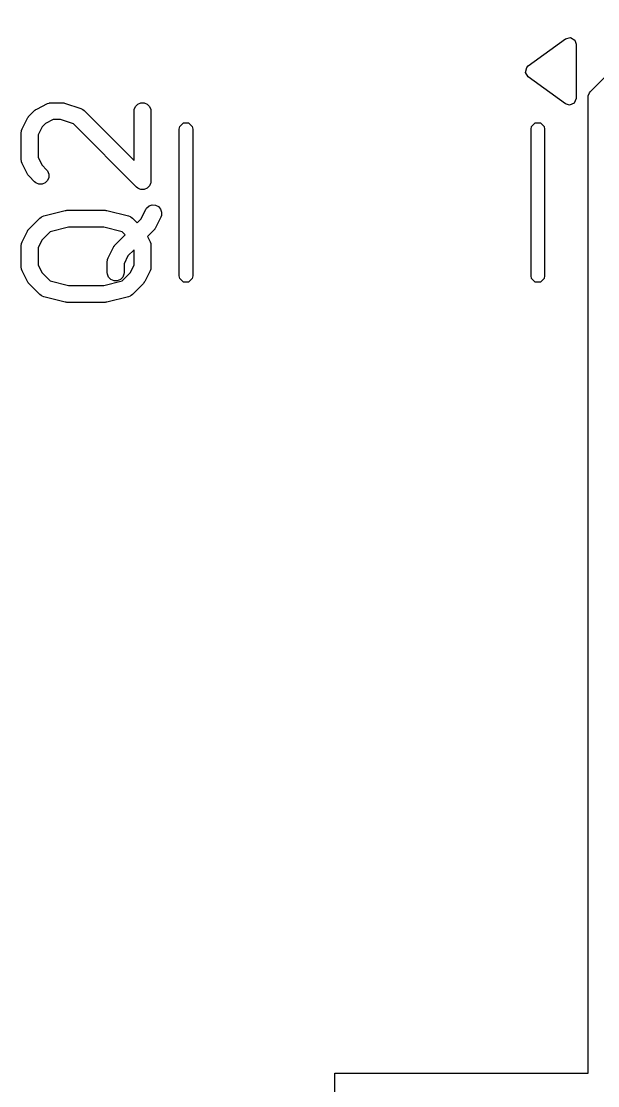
# Model space of a CAD drawing. Extents: x 34.8 to 94.5, y -157.8 to -74.1.
# Drawn here: x 75.48 to 80.59, y -113.32 to -103.89 of the extents above; entities that cross this region are included whole.
import ezdxf

# ---------------------------------------------------------------- set-up
doc = ezdxf.new("R2010")
doc.units = 0
doc.layers.add('BLACK', color=7, linetype='CONTINUOUS')

msp = doc.modelspace()

# ---------------------------------------------------------------- linework, layer by layer
at = {"layer": 'BLACK', "linetype": 'CONTINUOUS'}
for p, q in [((80.526967, -104.516967), (82.53, -102.513934)), ((79.97471, -104.288976), (80.30471, -104.048976)), ((80.30471, -104.048976), (80.349358, -104.038234)), ((80.349358, -104.038234), (80.388524, -104.06221)), ((80.388524, -104.06221), (80.4, -104.0975)), ((80.4, -104.0975), (80.4, -104.5775)), ((79.961476, -104.30221), (79.97471, -104.288976)), ((79.950734, -104.346858), (79.961476, -104.30221)), ((79.97471, -104.386024), (79.950734, -104.346858)), ((80.30471, -104.626024), (79.97471, -104.386024)), ((80.4, -104.5775), (80.382426, -104.619926)), ((80.505, -104.57), (80.506441, -104.555368)), ((80.505, -113.212808), (80.505, -104.57)), ((80.506441, -104.555368), (80.51764, -104.528332)), ((80.51764, -104.528332), (80.526967, -104.516967)), ((75.610216, -104.674977), (75.616516, -104.671013)), ((75.616516, -104.671013), (75.711754, -104.623394)), ((75.711754, -104.623394), (75.725485, -104.618139)), ((75.725485, -104.618139), (75.728174, -104.617947)), ((75.728174, -104.617947), (75.730663, -104.616917)), ((75.730663, -104.616917), (75.745295, -104.615476)), ((75.745295, -104.615476), (75.840533, -104.615476)), ((75.840533, -104.615476), (75.847938, -104.616205)), ((75.847938, -104.616205), (75.849913, -104.616065)), ((75.849913, -104.616065), (75.85251, -104.616655)), ((75.85251, -104.616655), (75.855165, -104.616917)), ((75.855165, -104.616917), (75.856996, -104.617675)), ((75.856996, -104.617675), (75.86425, -104.619325)), ((75.86425, -104.619325), (76.007107, -104.666944)), ((76.007107, -104.666944), (76.020532, -104.672938)), ((76.020532, -104.672938), (76.022567, -104.674703)), ((76.48126, -104.675844), (76.492459, -104.648808)), ((76.492459, -104.648808), (76.513151, -104.628116)), ((76.513151, -104.628116), (76.540187, -104.616917)), ((76.540187, -104.616917), (76.569451, -104.616917)), ((76.569451, -104.616917), (76.596487, -104.628116)), ((76.596487, -104.628116), (76.617179, -104.648808)), ((76.617179, -104.648808), (76.628378, -104.675844)), ((80.34, -104.6375), (80.30471, -104.626024)), ((80.382426, -104.619926), (80.34, -104.6375)), ((75.487737, -104.847411), (75.535356, -104.752173)), ((75.535356, -104.752173), (75.53932, -104.745873)), ((75.53932, -104.745873), (75.540078, -104.744046)), ((75.540078, -104.744046), (75.541766, -104.741989)), ((75.541766, -104.741989), (75.543188, -104.73973)), ((75.543188, -104.73973), (75.544686, -104.73843)), ((75.544686, -104.73843), (75.549405, -104.732681)), ((75.549405, -104.732681), (75.597024, -104.685062)), ((75.597024, -104.685062), (75.602773, -104.680343)), ((75.602773, -104.680343), (75.604073, -104.678845)), ((75.604073, -104.678845), (75.606332, -104.677423)), ((75.606332, -104.677423), (75.608389, -104.675735)), ((75.608389, -104.675735), (75.610216, -104.674977)), ((75.763, -104.765476), (75.694484, -104.799734)), ((75.828363, -104.765476), (75.763, -104.765476)), ((75.942876, -104.803647), (75.828363, -104.765476)), ((76.022567, -104.674703), (76.025058, -104.675735)), ((76.025058, -104.675735), (76.036423, -104.685062)), ((76.036423, -104.685062), (76.479819, -105.128457)), ((76.479819, -104.690476), (76.48126, -104.675844)), ((76.479819, -105.128457), (76.479819, -104.690476)), ((76.628378, -104.675844), (76.629819, -104.690476)), ((76.629819, -104.690476), (76.629819, -105.309523)), ((75.482291, -104.86383), (75.482482, -104.861143)), ((75.482482, -104.861143), (75.487737, -104.847411)), ((75.664077, -104.830141), (75.629819, -104.898657)), ((75.694484, -104.799734), (75.664077, -104.830141)), ((76.501786, -105.362556), (75.942876, -104.803647)), ((76.88, -104.85), (76.884567, -104.827039)), ((76.88, -105.5), (76.88, -104.85)), ((76.884567, -104.827039), (76.917039, -104.794567)), ((76.917039, -104.794567), (76.962961, -104.794567)), ((76.962961, -104.794567), (76.995433, -104.827039)), ((76.995433, -104.827039), (77, -104.85)), ((77, -104.85), (77, -105.5)), ((80, -104.85), (80.004567, -104.827039)), ((80, -105.5), (80, -104.85)), ((80.004567, -104.827039), (80.037039, -104.794567)), ((80.037039, -104.794567), (80.082961, -104.794567)), ((80.082961, -104.794567), (80.115433, -104.827039)), ((80.115433, -104.827039), (80.12, -104.85)), ((80.12, -104.85), (80.12, -105.5)), ((75.479819, -104.880952), (75.48126, -104.86632)), ((75.479819, -105.119047), (75.479819, -104.880952)), ((75.48126, -104.86632), (75.482291, -104.86383)), ((75.629819, -104.898657), (75.629819, -105.101342)), ((75.48126, -105.133679), (75.479819, -105.119047)), ((75.482291, -105.136168), (75.48126, -105.133679)), ((75.482482, -105.138856), (75.482291, -105.136168)), ((75.487737, -105.152588), (75.482482, -105.138856)), ((75.629819, -105.101342), (75.664077, -105.169858)), ((75.535356, -105.247826), (75.487737, -105.152588)), ((75.664077, -105.169858), (75.70309, -105.208871)), ((75.70309, -105.208871), (75.712417, -105.220236)), ((75.712417, -105.220236), (75.723616, -105.247272)), ((75.53932, -105.254125), (75.535356, -105.247826)), ((75.540078, -105.255953), (75.53932, -105.254125)), ((75.541766, -105.258009), (75.540078, -105.255953)), ((75.543188, -105.260269), (75.541766, -105.258009)), ((75.544686, -105.261568), (75.543188, -105.260269)), ((75.549405, -105.267318), (75.544686, -105.261568)), ((75.597024, -105.314937), (75.549405, -105.267318)), ((75.608389, -105.324264), (75.597024, -105.314937)), ((75.635425, -105.335463), (75.608389, -105.324264)), ((75.691724, -105.324264), (75.664688, -105.335463)), ((75.712417, -105.303571), (75.691724, -105.324264)), ((75.723616, -105.276535), (75.712417, -105.303571)), ((75.723616, -105.247272), (75.723616, -105.276535)), ((76.625098, -105.332073), (76.61718, -105.351191)), ((76.628378, -105.324155), (76.625098, -105.332073)), ((76.629819, -105.309523), (76.628378, -105.324155)), ((75.664688, -105.335463), (75.635425, -105.335463)), ((76.513151, -105.371884), (76.501786, -105.362556)), ((76.532268, -105.379802), (76.513151, -105.371884)), ((76.540187, -105.383082), (76.532268, -105.379802)), ((76.540188, -105.383082), (76.540187, -105.383082)), ((76.569451, -105.383082), (76.540188, -105.383082)), ((76.596487, -105.371883), (76.569451, -105.383082)), ((76.61718, -105.351191), (76.596487, -105.371883)), ((76.612915, -105.530081), (76.640676, -105.520827)), ((76.640676, -105.520827), (76.669866, -105.522901)), ((76.88, -106.15), (76.88, -105.5)), ((77, -105.5), (77, -106.15)), ((80, -106.15), (80, -105.5)), ((80.12, -105.5), (80.12, -106.15)), ((75.679486, -105.617715), (75.869962, -105.570096)), ((75.869962, -105.570096), (75.872498, -105.56972)), ((75.872498, -105.56972), (75.87352, -105.569298)), ((75.87352, -105.569298), (75.879032, -105.568755)), ((75.879032, -105.568755), (75.884506, -105.567946)), ((75.884506, -105.567946), (75.885598, -105.568108)), ((75.885598, -105.568108), (75.888152, -105.567857)), ((75.888152, -105.567857), (76.221485, -105.567857)), ((76.221485, -105.567857), (76.224038, -105.568108)), ((76.224038, -105.568108), (76.225131, -105.567946)), ((76.225131, -105.567946), (76.230604, -105.568755)), ((76.230604, -105.568755), (76.236117, -105.569298)), ((76.236117, -105.569298), (76.237138, -105.56972)), ((76.237138, -105.56972), (76.239675, -105.570096)), ((76.239675, -105.570096), (76.430151, -105.617715)), ((76.540799, -105.646049), (76.582975, -105.561697)), ((76.582975, -105.561697), (76.590807, -105.549254)), ((76.590807, -105.549254), (76.612915, -105.530081)), ((76.669866, -105.522901), (76.696041, -105.535989)), ((76.696041, -105.535989), (76.715214, -105.558096)), ((76.715214, -105.558096), (76.724468, -105.585858)), ((76.722394, -105.615048), (76.717139, -105.628779)), ((76.724468, -105.585858), (76.722394, -105.615048)), ((75.549405, -105.732681), (75.644643, -105.637443)), ((75.644643, -105.637443), (75.656008, -105.628115)), ((75.656008, -105.628115), (75.661161, -105.62598)), ((75.661161, -105.62598), (75.66564, -105.622662)), ((75.66564, -105.622662), (75.679486, -105.617715)), ((76.430151, -105.617715), (76.443997, -105.622662)), ((76.443997, -105.622662), (76.448476, -105.625981)), ((76.448476, -105.625981), (76.453628, -105.628115)), ((76.453628, -105.628115), (76.464994, -105.637443)), ((76.464994, -105.637443), (76.507199, -105.679648)), ((76.507199, -105.679648), (76.540799, -105.646049)), ((76.717139, -105.628779), (76.66952, -105.724017)), ((75.487737, -105.847411), (75.535356, -105.752173)), ((75.535356, -105.752173), (75.53932, -105.745873)), ((75.53932, -105.745873), (75.540078, -105.744046)), ((75.540078, -105.744046), (75.541766, -105.741989)), ((75.541766, -105.741989), (75.543188, -105.73973)), ((75.543188, -105.73973), (75.544686, -105.73843)), ((75.544686, -105.73843), (75.549405, -105.732681)), ((75.736019, -105.758198), (75.664077, -105.830141)), ((75.897386, -105.717857), (75.736019, -105.758198)), ((76.212251, -105.717857), (75.897386, -105.717857)), ((76.373617, -105.758198), (76.212251, -105.717857)), ((76.311309, -105.875538), (76.401133, -105.785714)), ((76.401133, -105.785714), (76.373617, -105.758198)), ((76.655471, -105.743509), (76.598457, -105.800523)), ((76.598457, -105.800523), (76.621901, -105.847411)), ((76.660191, -105.737758), (76.655471, -105.743509)), ((76.661688, -105.73646), (76.660191, -105.737758)), ((76.663107, -105.734205), (76.661688, -105.73646)), ((76.664799, -105.732144), (76.663107, -105.734205)), ((76.665557, -105.730311), (76.664799, -105.732144)), ((76.66952, -105.724017), (76.665557, -105.730311)), ((75.479819, -105.880952), (75.48126, -105.86632)), ((75.479819, -106.071428), (75.479819, -105.880952)), ((75.48126, -105.86632), (75.482291, -105.86383)), ((75.482291, -105.86383), (75.482482, -105.861143)), ((75.482482, -105.861143), (75.487737, -105.847411)), ((75.664077, -105.830141), (75.629819, -105.898657)), ((75.629819, -105.898657), (75.629819, -106.053723)), ((76.249641, -105.990268), (76.29726, -105.89503)), ((76.29726, -105.89503), (76.301224, -105.88873)), ((76.301224, -105.88873), (76.301982, -105.886903)), ((76.301982, -105.886903), (76.30367, -105.884846)), ((76.30367, -105.884846), (76.305092, -105.882587)), ((76.305092, -105.882587), (76.30659, -105.881287)), ((76.30659, -105.881287), (76.311309, -105.875538)), ((76.621901, -105.847411), (76.627156, -105.861142)), ((76.627156, -105.861142), (76.627347, -105.863831)), ((76.627347, -105.863831), (76.628378, -105.86632)), ((76.628378, -105.86632), (76.629819, -105.880952)), ((76.629819, -105.880952), (76.629819, -106.071428)), ((76.244386, -106.004), (76.249641, -105.990268)), ((76.42598, -105.972998), (76.391723, -106.041514)), ((76.479819, -105.91916), (76.42598, -105.972998)), ((76.479819, -106.053723), (76.479819, -105.91916)), ((75.48126, -106.08606), (75.479819, -106.071428)), ((75.482291, -106.088549), (75.48126, -106.08606)), ((75.629819, -106.053723), (75.664077, -106.122239)), ((76.241723, -106.023809), (76.243164, -106.009177)), ((76.241723, -106.119047), (76.241723, -106.023809)), ((76.243164, -106.009177), (76.244195, -106.006687)), ((76.244195, -106.006687), (76.244386, -106.004)), ((76.391723, -106.041514), (76.391723, -106.119047)), ((76.445561, -106.122238), (76.479819, -106.053723)), ((76.628378, -106.08606), (76.627347, -106.088548)), ((76.629819, -106.071428), (76.628378, -106.08606)), ((75.482482, -106.091237), (75.482291, -106.088549)), ((75.487737, -106.104969), (75.482482, -106.091237)), ((75.535356, -106.200207), (75.487737, -106.104969)), ((75.664077, -106.122239), (75.736019, -106.194181)), ((76.243164, -106.133679), (76.241723, -106.119047)), ((76.254363, -106.160715), (76.243164, -106.133679)), ((76.275055, -106.181407), (76.254363, -106.160715)), ((76.302091, -106.192606), (76.275055, -106.181407)), ((76.358391, -106.181407), (76.331355, -106.192606)), ((76.379083, -106.160715), (76.358391, -106.181407)), ((76.373617, -106.194181), (76.445561, -106.122238)), ((76.390282, -106.133679), (76.379083, -106.160715)), ((76.391723, -106.119047), (76.390282, -106.133679)), ((76.621901, -106.104969), (76.574282, -106.200207)), ((76.627156, -106.091238), (76.621901, -106.104969)), ((76.627347, -106.088548), (76.627156, -106.091238)), ((76.884567, -106.172961), (76.88, -106.15)), ((76.917039, -106.205433), (76.884567, -106.172961)), ((76.995433, -106.172961), (76.962961, -106.205433)), ((77, -106.15), (76.995433, -106.172961)), ((80.004567, -106.172961), (80, -106.15)), ((80.037039, -106.205433), (80.004567, -106.172961)), ((80.115433, -106.172961), (80.082961, -106.205433)), ((80.12, -106.15), (80.115433, -106.172961)), ((75.53932, -106.206506), (75.535356, -106.200207)), ((75.540078, -106.208334), (75.53932, -106.206506)), ((75.541766, -106.21039), (75.540078, -106.208334)), ((75.543188, -106.21265), (75.541766, -106.21039)), ((75.544686, -106.213949), (75.543188, -106.21265)), ((75.549405, -106.219699), (75.544686, -106.213949)), ((75.644643, -106.314937), (75.549405, -106.219699)), ((75.736019, -106.194181), (75.897386, -106.234523)), ((75.897386, -106.234523), (76.212251, -106.234523)), ((76.212251, -106.234523), (76.373617, -106.194181)), ((76.331355, -106.192606), (76.302091, -106.192606)), ((76.560233, -106.219699), (76.464994, -106.314937)), ((76.564953, -106.213948), (76.560233, -106.219699)), ((76.56645, -106.21265), (76.564953, -106.213948)), ((76.567869, -106.210395), (76.56645, -106.21265)), ((76.569561, -106.208334), (76.567869, -106.210395)), ((76.570319, -106.206501), (76.569561, -106.208334)), ((76.574282, -106.200207), (76.570319, -106.206501)), ((76.962961, -106.205433), (76.917039, -106.205433)), ((80.082961, -106.205433), (80.037039, -106.205433)), ((75.656008, -106.324265), (75.644643, -106.314937)), ((75.661161, -106.326399), (75.656008, -106.324265)), ((75.66564, -106.329718), (75.661161, -106.326399)), ((75.679486, -106.334665), (75.66564, -106.329718)), ((75.869962, -106.382284), (75.679486, -106.334665)), ((76.430151, -106.334665), (76.239675, -106.382284)), ((76.443997, -106.329718), (76.430151, -106.334665)), ((76.448476, -106.326398), (76.443997, -106.329718)), ((76.453628, -106.324265), (76.448476, -106.326398)), ((76.464994, -106.314937), (76.453628, -106.324265)), ((75.872498, -106.382659), (75.869962, -106.382284)), ((75.87352, -106.383082), (75.872498, -106.382659)), ((75.879032, -106.383624), (75.87352, -106.383082)), ((75.884506, -106.384434), (75.879032, -106.383624)), ((75.885598, -106.384271), (75.884506, -106.384434)), ((75.888152, -106.384523), (75.885598, -106.384271)), ((76.221485, -106.384523), (75.888152, -106.384523)), ((76.224038, -106.384271), (76.221485, -106.384523)), ((76.225131, -106.384434), (76.224038, -106.384271)), ((76.230604, -106.383624), (76.225131, -106.384434)), ((76.236117, -106.383082), (76.230604, -106.383624)), ((76.237138, -106.382659), (76.236117, -106.383082)), ((76.239675, -106.382284), (76.237138, -106.382659)), ((78.26015, -122.601792), (78.26015, -113.212808)), ((78.26015, -113.212808), (80.505, -113.212808))]:
    msp.add_line(p, q, dxfattribs=at)

doc.saveas('drawing.dxf')
